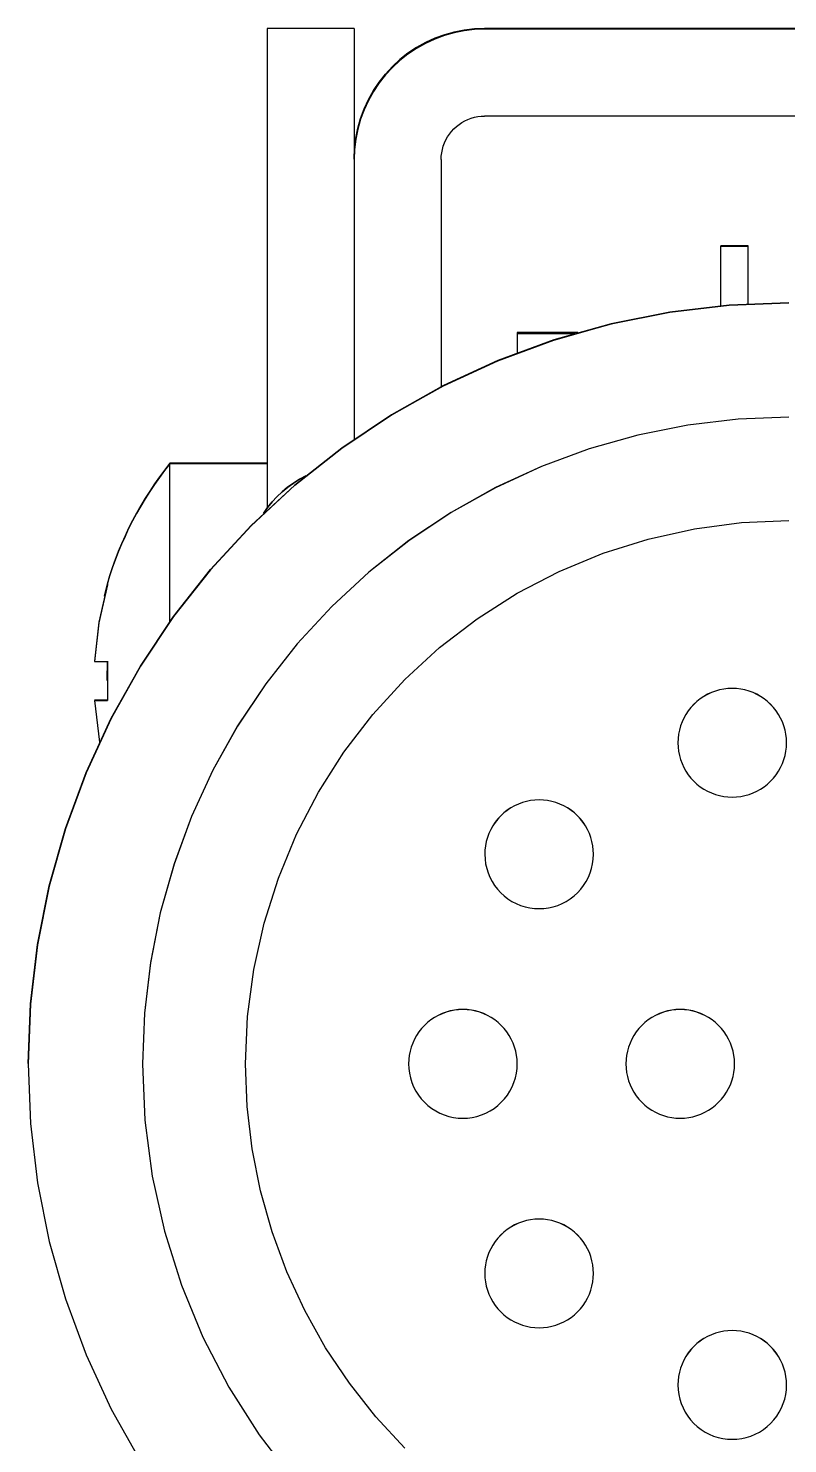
# Model space of a CAD drawing. Extents: x 0 to 701, y -8 to 617.
# Drawn here: x 274.89 to 281.88, y 292.35 to 305.37 of the extents above; entities that cross this region are included whole.
import ezdxf

# ---------------------------------------------------------------- set-up
doc = ezdxf.new("R2010")
doc.units = 0
doc.header["$LTSCALE"] = 0.5
doc.layers.add('MSM_CONTINUOUS', color=7, linetype='CONTINUOUS')

msp = doc.modelspace()

# ---------------------------------------------------------------- linework, layer by layer
at = {"layer": 'MSM_CONTINUOUS'}
for p, q in [((277.093841, 305.369075), (277.093841, 300.956356)), ((277.893841, 305.369075), (277.093841, 305.369075)), ((277.893841, 305.369075), (277.893841, 301.58895)), ((278.549053, 305.238556), (278.634621, 305.278004)), ((278.634621, 305.277183), (278.549053, 305.237736)), ((278.549053, 305.237189), (278.634621, 305.276636)), ((278.634621, 305.274037), (278.549053, 305.23459)), ((278.549053, 305.234043), (278.634621, 305.27349)), ((278.634621, 305.269934), (278.549053, 305.230486)), ((278.634621, 305.278004), (278.723021, 305.310616)), ((278.723021, 305.309796), (278.634621, 305.277183)), ((278.634621, 305.276636), (278.723021, 305.309249)), ((278.723021, 305.30665), (278.634621, 305.274037)), ((278.634621, 305.27349), (278.723021, 305.306103)), ((278.723021, 305.302546), (278.634621, 305.269934)), ((278.723021, 305.310616), (278.813707, 305.336193)), ((278.813707, 305.335372), (278.723021, 305.309796)), ((278.723021, 305.309249), (278.813707, 305.334825)), ((278.813707, 305.332226), (278.723021, 305.30665)), ((278.723021, 305.306103), (278.813707, 305.331679)), ((278.813707, 305.328123), (278.723021, 305.302546)), ((278.813707, 305.336193), (278.90612, 305.354575)), ((278.90612, 305.353754), (278.813707, 305.335372)), ((278.813707, 305.334825), (278.90612, 305.353207)), ((278.90612, 305.350608), (278.813707, 305.332226)), ((278.813707, 305.331679), (278.90612, 305.350061)), ((278.90612, 305.346505), (278.813707, 305.328123)), ((278.90612, 305.354575), (278.99969, 305.365649)), ((278.99969, 305.364829), (278.90612, 305.353754)), ((278.90612, 305.353207), (278.99969, 305.364282)), ((278.99969, 305.361683), (278.90612, 305.350608)), ((278.90612, 305.350061), (278.99969, 305.361136)), ((278.99969, 305.357579), (278.90612, 305.346505)), ((278.99969, 305.365649), (279.093841, 305.369349)), ((279.093841, 305.368528), (278.99969, 305.364829)), ((278.99969, 305.364282), (279.093841, 305.367981)), ((279.093841, 305.365382), (278.99969, 305.361683)), ((278.99969, 305.361136), (279.093841, 305.364835)), ((279.093841, 305.361279), (278.99969, 305.357579)), ((279.093841, 305.369349), (286.393897, 305.369349)), ((279.893841, 305.368528), (279.093841, 305.368528)), ((279.093841, 305.367981), (279.893841, 305.367981)), ((279.893841, 305.365382), (279.093841, 305.365382)), ((279.093841, 305.364835), (279.893841, 305.364835)), ((286.393844, 305.361279), (279.093841, 305.361279)), ((279.893841, 305.367981), (279.893841, 305.368528)), ((279.893841, 305.364835), (279.893841, 305.365382)), ((278.314504, 305.081836), (278.388499, 305.140169)), ((278.388499, 305.139348), (278.314504, 305.081015)), ((278.314504, 305.080468), (278.388499, 305.138801)), ((278.388499, 305.136202), (278.314504, 305.077869)), ((278.314504, 305.077322), (278.388499, 305.135655)), ((278.388499, 305.140169), (278.466843, 305.192517)), ((278.466843, 305.191696), (278.388499, 305.139348)), ((278.388499, 305.138801), (278.466843, 305.191149)), ((278.466843, 305.18855), (278.388499, 305.136202)), ((278.388499, 305.135655), (278.466843, 305.188003)), ((278.466843, 305.184447), (278.388499, 305.132099)), ((278.466843, 305.192517), (278.549053, 305.238556)), ((278.549053, 305.237736), (278.466843, 305.191696)), ((278.466843, 305.191149), (278.549053, 305.237189)), ((278.549053, 305.23459), (278.466843, 305.18855)), ((278.466843, 305.188003), (278.549053, 305.234043)), ((278.549053, 305.230486), (278.466843, 305.184447)), ((278.181354, 304.948686), (278.245313, 305.017877)), ((278.245313, 305.017056), (278.181354, 304.947866)), ((278.181354, 304.947318), (278.245313, 305.016509)), ((278.245313, 305.01391), (278.181354, 304.94472)), ((278.181354, 304.944173), (278.245313, 305.013363)), ((278.245313, 305.009807), (278.181354, 304.940616)), ((278.245313, 305.017877), (278.314504, 305.081836)), ((278.314504, 305.081015), (278.245313, 305.017056)), ((278.245313, 305.016509), (278.314504, 305.080468)), ((278.314504, 305.077869), (278.245313, 305.01391)), ((278.245313, 305.013363), (278.314504, 305.077322)), ((278.314504, 305.073766), (278.245313, 305.009807)), ((278.388499, 305.132099), (278.314504, 305.073766)), ((278.070673, 304.796347), (278.123021, 304.874691)), ((278.123021, 304.87387), (278.070673, 304.795526)), ((278.070673, 304.794979), (278.123021, 304.873323)), ((278.123021, 304.874691), (278.181354, 304.948686)), ((278.181354, 304.947866), (278.123021, 304.87387)), ((278.123021, 304.873323), (278.181354, 304.947318)), ((278.181354, 304.94472), (278.123021, 304.870724)), ((278.123021, 304.870177), (278.181354, 304.944173)), ((278.181354, 304.940616), (278.123021, 304.866621)), ((278.024633, 304.714137), (278.070673, 304.796347)), ((278.070673, 304.795526), (278.024633, 304.713317)), ((278.024633, 304.712769), (278.070673, 304.794979)), ((278.070673, 304.79238), (278.024633, 304.710171)), ((278.024633, 304.709624), (278.070673, 304.791833)), ((278.070673, 304.788277), (278.024633, 304.706067)), ((278.123021, 304.870724), (278.070673, 304.79238)), ((278.070673, 304.791833), (278.123021, 304.870177)), ((278.123021, 304.866621), (278.070673, 304.788277)), ((277.952573, 304.540169), (277.985186, 304.628569)), ((277.985186, 304.627748), (277.952573, 304.539348)), ((277.952573, 304.538801), (277.985186, 304.627201)), ((277.985186, 304.624602), (277.952573, 304.536202)), ((277.952573, 304.535655), (277.985186, 304.624055)), ((277.985186, 304.620499), (277.952573, 304.532099)), ((277.985186, 304.628569), (278.024633, 304.714137)), ((278.024633, 304.713317), (277.985186, 304.627748)), ((277.985186, 304.627201), (278.024633, 304.712769)), ((278.024633, 304.710171), (277.985186, 304.624602)), ((277.985186, 304.624055), (278.024633, 304.709624)), ((278.024633, 304.706067), (277.985186, 304.620499)), ((277.926997, 304.449483), (277.952573, 304.540169)), ((277.952573, 304.539348), (277.926997, 304.448662)), ((277.926997, 304.448115), (277.952573, 304.538801)), ((277.952573, 304.536202), (277.926997, 304.445516)), ((277.926997, 304.444969), (277.952573, 304.535655)), ((277.952573, 304.532099), (277.926997, 304.441413)), ((278.834062, 304.465441), (278.858727, 304.484885)), ((278.858727, 304.484885), (278.884842, 304.502335)), ((278.884842, 304.502335), (278.912245, 304.517681)), ((278.912245, 304.517681), (278.940768, 304.53083)), ((278.940768, 304.53083), (278.970234, 304.541701)), ((278.970234, 304.541701), (279.000463, 304.550227)), ((279.000463, 304.550227), (279.031267, 304.556354)), ((279.031267, 304.556354), (279.062458, 304.560046)), ((279.062458, 304.560046), (279.093841, 304.561279)), ((286.393841, 304.561279), (279.093841, 304.561279)), ((277.89754, 304.2635), (277.908615, 304.35707)), ((277.908615, 304.356249), (277.89754, 304.262679)), ((277.89754, 304.262132), (277.908615, 304.355702)), ((277.908615, 304.353103), (277.89754, 304.259533)), ((277.89754, 304.258986), (277.908615, 304.352556)), ((277.908615, 304.35707), (277.926997, 304.449483)), ((277.926997, 304.448662), (277.908615, 304.356249)), ((277.908615, 304.355702), (277.926997, 304.448115)), ((277.926997, 304.445516), (277.908615, 304.353103)), ((277.908615, 304.352556), (277.926997, 304.444969)), ((277.926997, 304.441413), (277.908615, 304.349)), ((278.737439, 304.342875), (278.752785, 304.370278)), ((278.752785, 304.370278), (278.770234, 304.396393)), ((278.770234, 304.396393), (278.789679, 304.421058)), ((278.789679, 304.421058), (278.810999, 304.444121)), ((278.810999, 304.444121), (278.834062, 304.465441)), ((277.893841, 304.169349), (277.89754, 304.2635)), ((277.89754, 304.262679), (277.893841, 304.168528)), ((277.893841, 304.167981), (277.89754, 304.262132)), ((277.89754, 304.259533), (277.893841, 304.165382)), ((277.893841, 304.164835), (277.89754, 304.258986)), ((277.89754, 304.25543), (277.893841, 304.161279)), ((277.908615, 304.349), (277.89754, 304.25543)), ((278.695074, 304.192662), (278.698766, 304.223852)), ((278.698766, 304.223852), (278.704893, 304.254657)), ((278.704893, 304.254657), (278.713419, 304.284885)), ((278.713419, 304.284885), (278.724289, 304.314352)), ((278.724289, 304.314352), (278.737439, 304.342875)), ((278.693841, 304.161279), (278.695074, 304.192662)), ((278.693841, 304.161279), (278.693841, 302.07014)), ((281.268841, 303.369212), (281.518841, 303.369212)), ((281.518841, 303.369143), (281.268841, 303.369143)), ((281.268841, 303.36887), (281.268841, 303.369143)), ((281.268841, 303.36887), (281.518841, 303.36887)), ((281.518841, 303.368802), (281.268841, 303.368802)), ((281.268841, 303.366887), (281.268841, 303.368802)), ((281.268841, 303.366887), (281.518841, 303.366887)), ((281.518841, 303.366818), (281.268841, 303.366818)), ((281.268841, 303.366545), (281.268841, 303.366818)), ((281.268841, 303.366545), (281.518841, 303.366545)), ((281.518841, 303.366476), (281.268841, 303.366476)), ((281.268841, 303.364561), (281.268841, 303.366476)), ((281.268841, 303.364561), (281.518841, 303.364561)), ((281.518841, 303.364493), (281.268841, 303.364493)), ((281.268841, 303.364219), (281.268841, 303.364493)), ((281.268841, 303.364219), (281.518841, 303.364219)), ((281.518841, 303.364151), (281.268841, 303.364151)), ((281.268841, 302.81643), (281.268841, 303.364151)), ((281.518841, 303.36887), (281.518841, 303.369143)), ((281.518841, 303.366887), (281.518841, 303.368802)), ((281.518841, 303.366545), (281.518841, 303.366818)), ((281.518841, 303.364561), (281.518841, 303.366476)), ((281.518841, 303.364219), (281.518841, 303.364493)), ((281.518841, 302.834336), (281.518841, 303.364151)), ((281.344628, 302.822809), (280.7988, 302.758206)), ((280.7988, 302.757358), (281.344628, 302.821961)), ((281.344628, 302.82114), (280.7988, 302.756537)), ((281.344628, 302.819868), (280.7988, 302.755265)), ((281.893841, 302.844387), (281.344628, 302.822809)), ((281.344628, 302.821961), (281.893841, 302.843539)), ((281.893841, 302.842719), (281.344628, 302.82114)), ((281.893841, 302.841447), (281.344628, 302.819868)), ((280.7988, 302.758206), (280.259724, 302.650977)), ((280.259724, 302.650129), (280.7988, 302.757358)), ((280.7988, 302.756537), (280.259724, 302.649308)), ((280.7988, 302.755265), (280.259724, 302.648036)), ((279.393841, 302.56939), (279.393841, 302.382736)), ((279.951074, 302.56939), (279.393841, 302.56939)), ((279.393841, 302.561279), (279.923214, 302.561279)), ((280.259724, 302.650977), (279.730722, 302.501783)), ((279.730722, 302.500935), (280.259724, 302.650129)), ((280.259724, 302.649308), (279.730722, 302.500114)), ((280.259724, 302.648036), (279.730722, 302.498842)), ((279.730722, 302.501783), (279.215057, 302.311544)), ((279.215057, 302.310696), (279.730722, 302.500935)), ((279.730722, 302.500114), (279.215057, 302.309875)), ((279.730722, 302.498842), (279.215057, 302.308603)), ((279.215057, 302.311544), (278.715908, 302.081433)), ((278.715908, 302.080585), (279.215057, 302.310696)), ((279.215057, 302.309875), (278.715908, 302.079764)), ((279.215057, 302.308603), (278.715908, 302.078492)), ((278.715908, 302.081433), (278.236351, 301.812869)), ((278.236351, 301.812021), (278.715908, 302.080585)), ((278.715908, 302.079764), (278.236351, 301.8112)), ((278.715908, 302.078492), (278.236351, 301.809928)), ((278.236351, 301.812869), (277.779344, 301.507506)), ((277.779344, 301.506658), (278.236351, 301.812021)), ((278.236351, 301.8112), (277.779344, 301.505838)), ((278.236351, 301.809928), (277.779344, 301.504566)), ((281.42701, 301.773105), (280.963056, 301.718192)), ((281.42701, 301.772353), (280.963056, 301.71744)), ((281.893841, 301.791447), (281.42701, 301.773105)), ((281.893841, 301.790694), (281.42701, 301.772353)), ((280.504841, 301.627048), (280.05519, 301.500233)), ((280.504841, 301.626295), (280.05519, 301.499481)), ((280.963056, 301.718192), (280.504841, 301.627048)), ((280.963056, 301.71744), (280.504841, 301.626295)), ((277.779344, 301.507506), (277.347705, 301.167229)), ((277.347705, 301.166381), (277.779344, 301.506658)), ((277.779344, 301.505838), (277.347705, 301.165561)), ((277.779344, 301.504566), (277.347705, 301.164288)), ((280.05519, 301.500233), (279.616875, 301.33853)), ((280.05519, 301.499481), (279.616875, 301.337778)), ((276.195842, 299.910443), (276.195842, 301.367297)), ((277.093841, 301.367297), (276.195842, 301.367297)), ((277.093841, 301.36333), (276.195842, 301.36333)), ((277.447732, 301.251061), (277.389907, 301.219824)), ((277.390524, 301.220457), (277.448576, 301.251754)), ((279.616875, 301.33853), (279.192598, 301.142936)), ((279.616875, 301.337778), (279.192598, 301.142183)), ((277.347705, 301.167229), (276.944094, 300.794135)), ((276.944094, 300.793287), (277.347705, 301.166381)), ((277.347705, 301.165561), (276.944094, 300.792466)), ((277.347705, 301.164288), (276.944094, 300.791194)), ((277.182583, 301.059286), (277.230464, 301.10464)), ((277.230441, 301.104347), (277.182722, 301.059153)), ((277.281026, 301.146308), (277.230441, 301.104347)), ((277.230464, 301.10464), (277.28123, 301.14674)), ((277.334258, 301.184856), (277.281026, 301.146308)), ((277.28123, 301.14674), (277.334661, 301.185402)), ((277.389907, 301.219824), (277.334258, 301.184856)), ((277.334661, 301.185402), (277.390524, 301.220457)), ((279.192598, 301.142936), (278.784975, 300.914656)), ((279.192598, 301.142183), (278.784975, 300.913903)), ((277.096297, 300.959616), (277.137796, 301.010875)), ((277.138074, 301.010923), (277.096692, 300.959864)), ((277.137796, 301.010875), (277.182583, 301.059286)), ((277.182722, 301.059153), (277.138074, 301.010923)), ((277.058267, 300.905734), (277.096297, 300.959616)), ((277.096692, 300.959864), (277.058752, 300.906197)), ((278.784975, 300.914656), (278.396519, 300.655098)), ((278.784975, 300.913903), (278.396519, 300.654346)), ((281.458062, 300.821668), (281.893841, 300.840694)), ((276.944094, 300.794135), (276.570999, 300.390524)), ((276.570999, 300.389676), (276.944094, 300.793287)), ((276.944094, 300.792466), (276.570999, 300.388855)), ((276.944094, 300.791194), (276.570999, 300.387583)), ((280.599746, 300.670324), (281.0256, 300.764733)), ((281.0256, 300.764733), (281.458062, 300.821668)), ((278.396519, 300.655098), (278.029625, 300.365862)), ((278.396519, 300.654346), (278.029625, 300.36511)), ((280.18374, 300.539158), (280.599746, 300.670324)), ((279.78075, 300.372233), (280.18374, 300.539158)), ((276.570999, 300.390524), (276.230722, 299.958884)), ((276.230722, 299.958036), (276.570999, 300.389676)), ((276.570999, 300.388855), (276.230722, 299.957216)), ((276.570999, 300.387583), (276.230722, 299.955944)), ((278.029625, 300.365862), (277.686556, 300.048732)), ((278.029625, 300.36511), (277.686556, 300.04798)), ((279.393841, 300.170821), (279.78075, 300.372233)), ((275.62432, 300.253634), (275.544286, 299.903837)), ((275.62432, 300.249667), (275.544286, 299.899871)), ((275.595894, 300.148552), (275.62432, 300.253683)), ((275.595894, 300.144586), (275.62432, 300.249717)), ((275.619697, 300.255913), (275.620701, 300.255412)), ((275.619697, 300.251946), (275.62432, 300.249667)), ((279.025959, 299.936455), (279.393841, 300.170821)), ((276.230722, 299.958884), (275.92536, 299.501877)), ((275.92536, 299.501029), (276.230722, 299.958036)), ((276.230722, 299.957216), (275.92536, 299.500209)), ((276.230722, 299.955944), (275.92536, 299.498937)), ((277.686556, 300.048732), (277.369426, 299.705663)), ((277.686556, 300.04798), (277.369426, 299.70491)), ((278.679903, 299.670917), (279.025959, 299.936455)), ((275.544286, 299.903837), (275.503982, 299.547272)), ((275.544286, 299.899871), (275.503982, 299.543306)), ((277.369426, 299.705663), (277.08019, 299.338769)), ((277.369426, 299.70491), (277.08019, 299.338017)), ((278.358307, 299.376228), (278.679903, 299.670917)), ((275.503982, 299.543306), (275.62432, 299.543209)), ((275.619698, 299.370268), (275.62432, 299.547418)), ((275.62432, 299.547176), (275.619698, 299.365163)), ((275.62432, 299.543209), (275.62432, 299.183209)), ((275.92536, 299.501877), (275.656796, 299.022321)), ((275.656796, 299.021473), (275.92536, 299.501029)), ((275.92536, 299.500209), (275.656796, 299.020652)), ((275.92536, 299.498937), (275.656796, 299.01938)), ((277.08019, 299.338769), (276.820632, 298.950313)), ((277.08019, 299.338017), (276.820632, 298.949561)), ((278.063619, 299.054633), (278.358307, 299.376228)), ((281.256174, 299.282055), (281.218388, 299.271398)), ((281.256174, 299.281508), (281.218388, 299.270851)), ((281.294679, 299.289714), (281.256174, 299.282055)), ((281.294679, 299.289167), (281.256174, 299.281508)), ((281.333667, 299.294329), (281.294679, 299.289714)), ((281.333667, 299.293782), (281.294679, 299.289167)), ((281.372897, 299.29587), (281.333667, 299.294329)), ((281.372897, 299.295323), (281.333667, 299.293782)), ((281.412126, 299.294329), (281.372897, 299.29587)), ((281.412126, 299.293782), (281.372897, 299.295323)), ((281.451114, 299.289714), (281.412126, 299.294329)), ((281.451114, 299.289167), (281.412126, 299.293782)), ((281.489619, 299.282055), (281.451114, 299.289714)), ((281.489619, 299.281508), (281.451114, 299.289167)), ((281.527405, 299.271398), (281.489619, 299.282055)), ((281.527405, 299.270851), (281.489619, 299.281508)), ((275.503982, 299.187322), (275.62432, 299.187418)), ((275.503982, 299.187322), (275.624111, 299.187322)), ((275.62432, 299.187176), (275.503982, 299.187272)), ((275.503982, 299.187272), (275.624113, 299.187272)), ((275.503982, 299.183355), (275.62432, 299.183452)), ((275.503982, 299.183355), (275.624312, 299.183355)), ((275.503982, 299.183306), (275.548809, 298.800833)), ((275.62432, 299.183209), (275.503982, 299.183306)), ((275.503982, 299.183306), (275.624315, 299.183306)), ((281.019343, 299.149423), (280.992694, 299.120594)), ((281.019343, 299.148876), (280.992694, 299.120047)), ((281.048173, 299.176073), (281.019343, 299.149423)), ((281.048173, 299.175526), (281.019343, 299.148876)), ((281.079004, 299.200378), (281.048173, 299.176073)), ((281.079004, 299.199831), (281.048173, 299.175526)), ((281.111647, 299.22219), (281.079004, 299.200378)), ((281.111647, 299.221643), (281.079004, 299.199831)), ((281.145901, 299.241373), (281.111647, 299.22219)), ((281.145901, 299.240826), (281.111647, 299.221643)), ((281.181555, 299.25781), (281.145901, 299.241373)), ((281.181555, 299.257263), (281.145901, 299.240826)), ((281.218388, 299.271398), (281.181555, 299.25781)), ((281.218388, 299.270851), (281.181555, 299.257263)), ((281.564238, 299.25781), (281.527405, 299.271398)), ((281.564238, 299.257263), (281.527405, 299.270851)), ((281.599892, 299.241373), (281.564238, 299.25781)), ((281.599892, 299.240826), (281.564238, 299.257263)), ((281.634146, 299.22219), (281.599892, 299.241373)), ((281.634146, 299.221643), (281.599892, 299.240826)), ((281.666789, 299.200378), (281.634146, 299.22219)), ((281.666789, 299.199831), (281.634146, 299.221643)), ((281.697621, 299.176073), (281.666789, 299.200378)), ((281.697621, 299.175526), (281.666789, 299.199831)), ((281.72645, 299.149423), (281.697621, 299.176073)), ((281.72645, 299.148876), (281.697621, 299.175526)), ((281.7531, 299.120594), (281.72645, 299.149423)), ((281.7531, 299.120047), (281.72645, 299.148876)), ((275.656796, 299.022321), (275.426684, 298.523172)), ((275.426684, 298.522323), (275.656796, 299.021473)), ((275.656796, 299.020652), (275.426684, 298.521503)), ((275.656796, 299.01938), (275.426684, 298.520231)), ((277.798081, 298.708577), (278.063619, 299.054633)), ((280.927393, 299.022865), (280.910957, 298.987212)), ((280.927393, 299.022318), (280.910957, 298.986665)), ((280.946577, 299.057119), (280.927393, 299.022865)), ((280.946577, 299.056572), (280.927393, 299.022318)), ((280.968388, 299.089763), (280.946577, 299.057119)), ((280.968388, 299.089215), (280.946577, 299.056572)), ((280.992694, 299.120594), (280.968388, 299.089763)), ((280.992694, 299.120047), (280.968388, 299.089215)), ((281.777405, 299.089763), (281.7531, 299.120594)), ((281.777405, 299.089215), (281.7531, 299.120047)), ((281.799217, 299.057119), (281.777405, 299.089763)), ((281.799217, 299.056572), (281.777405, 299.089215)), ((281.8184, 299.022865), (281.799217, 299.057119)), ((281.8184, 299.022318), (281.799217, 299.056572)), ((281.834836, 298.987212), (281.8184, 299.022865)), ((281.834836, 298.986665), (281.8184, 299.022318)), ((276.820632, 298.950313), (276.592352, 298.54269)), ((276.820632, 298.949561), (276.592352, 298.541938)), ((280.886712, 298.912593), (280.879052, 298.874087)), ((280.886712, 298.912046), (280.879052, 298.87354)), ((280.897368, 298.950378), (280.886712, 298.912593)), ((280.897368, 298.949831), (280.886712, 298.912046)), ((280.910957, 298.987212), (280.897368, 298.950378)), ((280.910957, 298.986665), (280.897368, 298.949831)), ((281.848425, 298.950378), (281.834836, 298.987212)), ((281.848425, 298.949831), (281.834836, 298.986665)), ((281.859082, 298.912593), (281.848425, 298.950378)), ((281.859082, 298.912046), (281.848425, 298.949831)), ((281.866741, 298.874087), (281.859082, 298.912593)), ((281.866741, 298.87354), (281.859082, 298.912046)), ((280.874438, 298.8351), (280.872897, 298.79587)), ((280.874438, 298.834552), (280.872897, 298.795323)), ((280.872897, 298.79587), (280.872897, 298.795323)), ((280.872897, 298.795323), (280.874438, 298.756093)), ((280.879052, 298.874087), (280.874438, 298.8351)), ((280.879052, 298.87354), (280.874438, 298.834552)), ((280.874438, 298.756093), (280.879052, 298.717106)), ((281.871355, 298.8351), (281.866741, 298.874087)), ((281.871355, 298.834552), (281.866741, 298.87354)), ((281.866741, 298.717106), (281.871355, 298.756093)), ((281.872897, 298.79587), (281.871355, 298.8351)), ((281.872897, 298.795323), (281.871355, 298.834552)), ((281.871355, 298.756093), (281.872897, 298.795323)), ((281.872897, 298.795323), (281.872897, 298.79587)), ((277.563714, 298.340694), (277.798081, 298.708577)), ((280.879052, 298.717106), (280.886712, 298.6786)), ((280.886712, 298.6786), (280.897368, 298.640814)), ((280.897368, 298.640814), (280.910957, 298.603981)), ((281.834836, 298.603981), (281.848425, 298.640814)), ((281.848425, 298.640814), (281.859082, 298.6786)), ((281.859082, 298.6786), (281.866741, 298.717106)), ((275.426684, 298.523172), (275.236446, 298.007506)), ((275.236446, 298.006658), (275.426684, 298.522323)), ((275.426684, 298.521503), (275.236446, 298.005838)), ((275.426684, 298.520231), (275.236446, 298.004566)), ((276.592352, 298.54269), (276.396758, 298.118413)), ((276.592352, 298.541938), (276.396758, 298.117661)), ((280.910957, 298.603981), (280.927393, 298.568328)), ((280.927393, 298.568328), (280.946577, 298.534074)), ((280.946577, 298.534074), (280.968388, 298.50143)), ((280.968388, 298.50143), (280.992694, 298.470599)), ((281.7531, 298.470599), (281.777405, 298.50143)), ((281.777405, 298.50143), (281.799217, 298.534074)), ((281.799217, 298.534074), (281.8184, 298.568328)), ((281.8184, 298.568328), (281.834836, 298.603981)), ((280.992694, 298.470599), (281.019343, 298.441769)), ((281.019343, 298.441769), (281.048173, 298.41512)), ((281.048173, 298.41512), (281.079004, 298.390814)), ((281.079004, 298.390814), (281.111647, 298.369003)), ((281.111647, 298.369003), (281.145901, 298.34982)), ((281.599892, 298.34982), (281.634146, 298.369003)), ((281.634146, 298.369003), (281.666789, 298.390814)), ((281.666789, 298.390814), (281.697621, 298.41512)), ((281.697621, 298.41512), (281.72645, 298.441769)), ((281.72645, 298.441769), (281.7531, 298.470599)), ((277.362302, 297.953786), (277.563714, 298.340694)), ((279.404366, 298.231749), (279.368713, 298.215313)), ((279.404366, 298.231202), (279.368713, 298.214766)), ((279.441199, 298.245338), (279.404366, 298.231749)), ((279.441199, 298.244791), (279.404366, 298.231202)), ((279.478985, 298.255995), (279.441199, 298.245338)), ((279.478985, 298.255447), (279.441199, 298.244791)), ((279.517491, 298.263654), (279.478985, 298.255995)), ((279.517491, 298.263107), (279.478985, 298.255447)), ((279.556478, 298.268268), (279.517491, 298.263654)), ((279.556478, 298.267721), (279.517491, 298.263107)), ((279.595708, 298.26981), (279.556478, 298.268268)), ((279.595708, 298.269262), (279.556478, 298.267721)), ((279.634937, 298.268268), (279.595708, 298.26981)), ((279.634937, 298.267721), (279.595708, 298.269262)), ((279.673925, 298.263654), (279.634937, 298.268268)), ((279.673925, 298.263107), (279.634937, 298.267721)), ((279.712431, 298.255995), (279.673925, 298.263654)), ((279.712431, 298.255447), (279.673925, 298.263107)), ((279.750216, 298.245338), (279.712431, 298.255995)), ((279.750216, 298.244791), (279.712431, 298.255447)), ((279.78705, 298.231749), (279.750216, 298.245338)), ((279.78705, 298.231202), (279.750216, 298.244791)), ((279.822703, 298.215313), (279.78705, 298.231749)), ((279.822703, 298.214766), (279.78705, 298.231202)), ((281.145901, 298.34982), (281.181555, 298.333383)), ((281.181555, 298.333383), (281.218388, 298.319795)), ((281.218388, 298.319795), (281.256174, 298.309138)), ((281.256174, 298.309138), (281.294679, 298.301479)), ((281.294679, 298.301479), (281.333667, 298.296864)), ((281.333667, 298.296864), (281.372897, 298.295323)), ((281.372897, 298.295323), (281.412126, 298.296864)), ((281.412126, 298.296864), (281.451114, 298.301479)), ((281.451114, 298.301479), (281.489619, 298.309138)), ((281.489619, 298.309138), (281.527405, 298.319795)), ((281.527405, 298.319795), (281.564238, 298.333383)), ((281.564238, 298.333383), (281.599892, 298.34982)), ((276.396758, 298.118413), (276.235055, 297.680098)), ((276.396758, 298.117661), (276.235055, 297.679346)), ((279.242154, 298.123363), (279.215505, 298.094534)), ((279.242154, 298.122816), (279.215505, 298.093986)), ((279.270984, 298.150013), (279.242154, 298.123363)), ((279.270984, 298.149465), (279.242154, 298.122816)), ((279.301815, 298.174318), (279.270984, 298.150013)), ((279.301815, 298.173771), (279.270984, 298.149465)), ((279.334459, 298.19613), (279.301815, 298.174318)), ((279.334459, 298.195583), (279.301815, 298.173771)), ((279.368713, 298.215313), (279.334459, 298.19613)), ((279.368713, 298.214766), (279.334459, 298.195583)), ((279.856957, 298.19613), (279.822703, 298.215313)), ((279.856957, 298.195583), (279.822703, 298.214766)), ((279.8896, 298.174318), (279.856957, 298.19613)), ((279.8896, 298.173771), (279.856957, 298.195583)), ((279.920432, 298.150013), (279.8896, 298.174318)), ((279.920432, 298.149465), (279.8896, 298.173771)), ((279.949261, 298.123363), (279.920432, 298.150013)), ((279.949261, 298.122816), (279.920432, 298.149465)), ((279.975911, 298.094534), (279.949261, 298.123363)), ((279.975911, 298.093986), (279.949261, 298.122816)), ((275.236446, 298.007506), (275.087252, 297.478505)), ((275.087252, 297.477657), (275.236446, 298.006658)), ((275.236446, 298.005838), (275.087252, 297.476836)), ((275.236446, 298.004566), (275.087252, 297.475564)), ((279.150205, 297.996805), (279.133768, 297.961151)), ((279.150205, 297.996258), (279.133768, 297.960604)), ((279.169388, 298.031059), (279.150205, 297.996805)), ((279.169388, 298.030512), (279.150205, 297.996258)), ((279.191199, 298.063702), (279.169388, 298.031059)), ((279.191199, 298.063155), (279.169388, 298.030512)), ((279.215505, 298.094534), (279.191199, 298.063702)), ((279.215505, 298.093986), (279.191199, 298.063155)), ((280.000216, 298.063702), (279.975911, 298.094534)), ((280.000216, 298.063155), (279.975911, 298.093986)), ((280.022028, 298.031059), (280.000216, 298.063702)), ((280.022028, 298.030512), (280.000216, 298.063155)), ((280.041211, 297.996805), (280.022028, 298.031059)), ((280.041211, 297.996258), (280.022028, 298.030512)), ((280.057648, 297.961151), (280.041211, 297.996805)), ((280.057648, 297.960604), (280.041211, 297.996258)), ((277.195378, 297.550795), (277.362302, 297.953786)), ((279.101864, 297.848027), (279.097249, 297.809039)), ((279.101864, 297.84748), (279.097249, 297.808492)), ((279.109523, 297.886532), (279.101864, 297.848027)), ((279.109523, 297.885985), (279.101864, 297.84748)), ((279.12018, 297.924318), (279.109523, 297.886532)), ((279.12018, 297.923771), (279.109523, 297.885985)), ((279.133768, 297.961151), (279.12018, 297.924318)), ((279.133768, 297.960604), (279.12018, 297.923771)), ((280.071236, 297.924318), (280.057648, 297.961151)), ((280.071236, 297.923771), (280.057648, 297.960604)), ((280.081893, 297.886532), (280.071236, 297.924318)), ((280.081893, 297.885985), (280.071236, 297.923771)), ((280.089552, 297.848027), (280.081893, 297.886532)), ((280.089552, 297.84748), (280.081893, 297.885985)), ((280.094167, 297.809039), (280.089552, 297.848027)), ((280.094167, 297.808492), (280.089552, 297.84748)), ((279.097249, 297.809039), (279.095708, 297.76981)), ((279.097249, 297.808492), (279.095708, 297.769262)), ((279.095708, 297.76981), (279.095708, 297.769262)), ((279.095708, 297.769262), (279.097611, 297.725685)), ((279.097611, 297.725685), (279.103304, 297.682438)), ((280.088112, 297.682438), (280.093805, 297.725685)), ((280.093805, 297.725685), (280.095708, 297.769262)), ((280.095708, 297.76981), (280.094167, 297.809039)), ((280.095708, 297.769262), (280.094167, 297.808492)), ((280.095708, 297.769262), (280.095708, 297.76981)), ((276.235055, 297.680098), (276.10824, 297.230447)), ((276.235055, 297.679346), (276.10824, 297.229694)), ((279.103304, 297.682438), (279.112745, 297.639853)), ((279.112745, 297.639853), (279.125862, 297.598252)), ((279.125862, 297.598252), (279.142554, 297.557953)), ((280.048862, 297.557953), (280.065554, 297.598252)), ((280.065554, 297.598252), (280.078671, 297.639853)), ((280.078671, 297.639853), (280.088112, 297.682438)), ((275.087252, 297.478505), (274.980023, 296.939429)), ((274.980023, 296.938581), (275.087252, 297.477657)), ((275.087252, 297.476836), (274.980023, 296.93776)), ((275.087252, 297.475564), (274.980023, 296.936488)), ((277.064212, 297.13479), (277.195378, 297.550795)), ((279.142554, 297.557953), (279.162695, 297.519262)), ((279.162695, 297.519262), (279.186132, 297.482474)), ((279.186132, 297.482474), (279.212686, 297.447869)), ((279.97873, 297.447869), (280.005284, 297.482474)), ((280.005284, 297.482474), (280.028721, 297.519262)), ((280.028721, 297.519262), (280.048862, 297.557953)), ((279.212686, 297.447869), (279.242154, 297.415709)), ((279.242154, 297.415709), (279.274314, 297.38624)), ((279.274314, 297.38624), (279.30892, 297.359686)), ((279.30892, 297.359686), (279.345708, 297.33625)), ((279.345708, 297.33625), (279.384399, 297.316109)), ((279.807017, 297.316109), (279.845708, 297.33625)), ((279.845708, 297.33625), (279.882496, 297.359686)), ((279.882496, 297.359686), (279.917102, 297.38624)), ((279.917102, 297.38624), (279.949261, 297.415709)), ((279.949261, 297.415709), (279.97873, 297.447869)), ((276.10824, 297.230447), (276.017096, 296.772232)), ((276.10824, 297.229694), (276.017096, 296.77148)), ((279.384399, 297.316109), (279.424698, 297.299416)), ((279.424698, 297.299416), (279.466298, 297.2863)), ((279.466298, 297.2863), (279.508884, 297.276859)), ((279.508884, 297.276859), (279.55213, 297.271165)), ((279.55213, 297.271165), (279.595708, 297.269262)), ((279.595708, 297.269262), (279.639286, 297.271165)), ((279.639286, 297.271165), (279.682532, 297.276859)), ((279.682532, 297.276859), (279.725117, 297.2863)), ((279.725117, 297.2863), (279.766718, 297.299416)), ((279.766718, 297.299416), (279.807017, 297.316109)), ((276.969802, 296.708935), (277.064212, 297.13479)), ((274.980023, 296.939429), (274.91542, 296.393601)), ((274.91542, 296.392753), (274.980023, 296.938581)), ((274.980023, 296.93776), (274.91542, 296.391932)), ((274.980023, 296.936488), (274.91542, 296.39066)), ((276.017096, 296.772232), (275.962183, 296.308278)), ((276.017096, 296.77148), (275.962183, 296.307526)), ((276.912868, 296.276473), (276.969802, 296.708935)), ((274.91542, 296.393601), (274.893841, 295.844388)), ((274.893841, 295.843539), (274.91542, 296.392753)), ((274.91542, 296.391932), (274.893841, 295.842719)), ((274.91542, 296.39066), (274.893841, 295.841447)), ((275.962183, 296.308278), (275.943841, 295.841447)), ((275.962183, 296.307526), (275.943841, 295.840694)), ((278.666846, 296.28695), (278.632592, 296.267767)), ((278.666846, 296.286403), (278.632592, 296.26722)), ((278.702499, 296.303387), (278.666846, 296.28695)), ((278.702499, 296.302839), (278.666846, 296.286403)), ((278.739333, 296.316975), (278.702499, 296.303387)), ((278.739333, 296.316428), (278.702499, 296.302839)), ((278.777118, 296.327632), (278.739333, 296.316975)), ((278.777118, 296.327085), (278.739333, 296.316428)), ((278.815624, 296.335291), (278.777118, 296.327632)), ((278.815624, 296.334744), (278.777118, 296.327085)), ((278.854612, 296.339905), (278.815624, 296.335291)), ((278.854612, 296.339358), (278.815624, 296.334744)), ((278.893841, 296.341447), (278.854612, 296.339905)), ((278.893841, 296.3409), (278.854612, 296.339358)), ((278.933071, 296.339905), (278.893841, 296.341447)), ((278.933071, 296.339358), (278.893841, 296.3409)), ((278.972058, 296.335291), (278.933071, 296.339905)), ((278.972058, 296.334744), (278.933071, 296.339358)), ((279.010564, 296.327632), (278.972058, 296.335291)), ((279.010564, 296.327085), (278.972058, 296.334744)), ((279.04835, 296.316975), (279.010564, 296.327632)), ((279.04835, 296.316428), (279.010564, 296.327085)), ((279.085183, 296.303387), (279.04835, 296.316975)), ((279.085183, 296.302839), (279.04835, 296.316428)), ((279.120836, 296.28695), (279.085183, 296.303387)), ((279.120836, 296.286403), (279.085183, 296.302839)), ((279.15509, 296.267767), (279.120836, 296.28695)), ((279.15509, 296.26722), (279.120836, 296.286403)), ((280.666846, 296.28695), (280.632592, 296.267767)), ((280.666846, 296.286403), (280.632592, 296.26722)), ((280.702499, 296.303387), (280.666846, 296.28695)), ((280.702499, 296.302839), (280.666846, 296.286403)), ((280.739333, 296.316975), (280.702499, 296.303387)), ((280.739333, 296.316428), (280.702499, 296.302839)), ((280.777118, 296.327632), (280.739333, 296.316975)), ((280.777118, 296.327085), (280.739333, 296.316428)), ((280.815624, 296.335291), (280.777118, 296.327632)), ((280.815624, 296.334744), (280.777118, 296.327085)), ((280.854612, 296.339905), (280.815624, 296.335291)), ((280.854612, 296.339358), (280.815624, 296.334744)), ((280.893841, 296.341447), (280.854612, 296.339905)), ((280.893841, 296.3409), (280.854612, 296.339358)), ((280.933071, 296.339905), (280.893841, 296.341447)), ((280.933071, 296.339358), (280.893841, 296.3409)), ((280.972058, 296.335291), (280.933071, 296.339905)), ((280.972058, 296.334744), (280.933071, 296.339358)), ((281.010564, 296.327632), (280.972058, 296.335291)), ((281.010564, 296.327085), (280.972058, 296.334744)), ((281.04835, 296.316975), (281.010564, 296.327632)), ((281.04835, 296.316428), (281.010564, 296.327085)), ((281.085183, 296.303387), (281.04835, 296.316975)), ((281.085183, 296.302839), (281.04835, 296.316428)), ((281.120836, 296.28695), (281.085183, 296.303387)), ((281.120836, 296.286403), (281.085183, 296.302839)), ((281.15509, 296.267767), (281.120836, 296.28695)), ((281.15509, 296.26722), (281.120836, 296.286403)), ((276.893841, 295.840694), (276.912868, 296.276473)), ((278.513638, 296.166171), (278.489333, 296.135339)), ((278.513638, 296.165624), (278.489333, 296.134792)), ((278.540288, 296.195), (278.513638, 296.166171)), ((278.540288, 296.194453), (278.513638, 296.165624)), ((278.569117, 296.22165), (278.540288, 296.195)), ((278.569117, 296.221103), (278.540288, 296.194453)), ((278.599949, 296.245955), (278.569117, 296.22165)), ((278.599949, 296.245408), (278.569117, 296.221103)), ((278.632592, 296.267767), (278.599949, 296.245955)), ((278.632592, 296.26722), (278.599949, 296.245408)), ((279.187734, 296.245955), (279.15509, 296.267767)), ((279.187734, 296.245408), (279.15509, 296.26722)), ((279.218565, 296.22165), (279.187734, 296.245955)), ((279.218565, 296.221103), (279.187734, 296.245408)), ((279.247395, 296.195), (279.218565, 296.22165)), ((279.247395, 296.194453), (279.218565, 296.221103)), ((279.274044, 296.166171), (279.247395, 296.195)), ((279.274044, 296.165624), (279.247395, 296.194453)), ((279.29835, 296.135339), (279.274044, 296.166171)), ((279.29835, 296.134792), (279.274044, 296.165624)), ((280.513638, 296.166171), (280.489333, 296.135339)), ((280.513638, 296.165624), (280.489333, 296.134792)), ((280.540288, 296.195), (280.513638, 296.166171)), ((280.540288, 296.194453), (280.513638, 296.165624)), ((280.569117, 296.22165), (280.540288, 296.195)), ((280.569117, 296.221103), (280.540288, 296.194453)), ((280.599949, 296.245955), (280.569117, 296.22165)), ((280.599949, 296.245408), (280.569117, 296.221103)), ((280.632592, 296.267767), (280.599949, 296.245955)), ((280.632592, 296.26722), (280.599949, 296.245408)), ((281.187734, 296.245955), (281.15509, 296.267767)), ((281.187734, 296.245408), (281.15509, 296.26722)), ((281.218565, 296.22165), (281.187734, 296.245955)), ((281.218565, 296.221103), (281.187734, 296.245408)), ((281.247395, 296.195), (281.218565, 296.22165)), ((281.247395, 296.194453), (281.218565, 296.221103)), ((281.274044, 296.166171), (281.247395, 296.195)), ((281.274044, 296.165624), (281.247395, 296.194453)), ((281.29835, 296.135339), (281.274044, 296.166171)), ((281.29835, 296.134792), (281.274044, 296.165624)), ((278.431901, 296.032788), (278.418313, 295.995955)), ((278.431901, 296.032241), (278.418313, 295.995408)), ((278.448338, 296.068442), (278.431901, 296.032788)), ((278.448338, 296.067895), (278.431901, 296.032241)), ((278.467521, 296.102696), (278.448338, 296.068442)), ((278.467521, 296.102149), (278.448338, 296.067895)), ((278.489333, 296.135339), (278.467521, 296.102696)), ((278.489333, 296.134792), (278.467521, 296.102149)), ((279.320161, 296.102696), (279.29835, 296.135339)), ((279.320161, 296.102149), (279.29835, 296.134792)), ((279.339344, 296.068442), (279.320161, 296.102696)), ((279.339344, 296.067895), (279.320161, 296.102149)), ((279.355781, 296.032788), (279.339344, 296.068442)), ((279.355781, 296.032241), (279.339344, 296.067895)), ((279.369369, 295.995955), (279.355781, 296.032788)), ((279.369369, 295.995408), (279.355781, 296.032241)), ((280.431901, 296.032788), (280.418313, 295.995955)), ((280.431901, 296.032241), (280.418313, 295.995408)), ((280.448338, 296.068442), (280.431901, 296.032788)), ((280.448338, 296.067895), (280.431901, 296.032241)), ((280.467521, 296.102696), (280.448338, 296.068442)), ((280.467521, 296.102149), (280.448338, 296.067895)), ((280.489333, 296.135339), (280.467521, 296.102696)), ((280.489333, 296.134792), (280.467521, 296.102149)), ((281.320161, 296.102696), (281.29835, 296.135339)), ((281.320161, 296.102149), (281.29835, 296.134792)), ((281.339344, 296.068442), (281.320161, 296.102696)), ((281.339344, 296.067895), (281.320161, 296.102149)), ((281.355781, 296.032788), (281.339344, 296.068442)), ((281.355781, 296.032241), (281.339344, 296.067895)), ((281.369369, 295.995955), (281.355781, 296.032788)), ((281.369369, 295.995408), (281.355781, 296.032241)), ((278.399997, 295.919664), (278.395383, 295.880676)), ((278.399997, 295.919117), (278.395383, 295.880129)), ((278.407656, 295.958169), (278.399997, 295.919664)), ((278.407656, 295.957622), (278.399997, 295.919117)), ((278.418313, 295.995955), (278.407656, 295.958169)), ((278.418313, 295.995408), (278.407656, 295.957622)), ((279.380026, 295.958169), (279.369369, 295.995955)), ((279.380026, 295.957622), (279.369369, 295.995408)), ((279.387685, 295.919664), (279.380026, 295.958169)), ((279.387685, 295.919117), (279.380026, 295.957622)), ((279.3923, 295.880676), (279.387685, 295.919664)), ((279.3923, 295.880129), (279.387685, 295.919117)), ((280.399997, 295.919664), (280.395383, 295.880676)), ((280.399997, 295.919117), (280.395383, 295.880129)), ((280.407656, 295.958169), (280.399997, 295.919664)), ((280.407656, 295.957622), (280.399997, 295.919117)), ((280.418313, 295.995955), (280.407656, 295.958169)), ((280.418313, 295.995408), (280.407656, 295.957622)), ((281.380026, 295.958169), (281.369369, 295.995955)), ((281.380026, 295.957622), (281.369369, 295.995408)), ((281.387685, 295.919664), (281.380026, 295.958169)), ((281.387685, 295.919117), (281.380026, 295.957622)), ((281.3923, 295.880676), (281.387685, 295.919664)), ((281.3923, 295.880129), (281.387685, 295.919117)), ((274.893841, 295.842719), (274.893841, 295.841447)), ((274.893841, 295.841447), (274.91542, 295.292233)), ((275.943841, 295.841447), (275.943841, 295.840694)), ((275.943841, 295.840694), (275.966483, 295.322118)), ((276.909255, 295.449151), (276.893841, 295.841447)), ((276.909255, 295.448399), (276.893841, 295.840694)), ((278.395383, 295.880676), (278.393841, 295.841447)), ((278.395383, 295.880129), (278.393841, 295.8409)), ((278.393841, 295.841447), (278.393841, 295.8409)), ((278.393841, 295.8409), (278.395744, 295.797322)), ((278.395744, 295.797322), (278.401437, 295.754076)), ((279.386245, 295.754076), (279.391939, 295.797322)), ((279.391939, 295.797322), (279.393841, 295.8409)), ((279.393841, 295.841447), (279.3923, 295.880676)), ((279.393841, 295.8409), (279.3923, 295.880129)), ((279.393841, 295.8409), (279.393841, 295.841447)), ((280.395383, 295.880676), (280.393841, 295.841447)), ((280.395383, 295.880129), (280.393841, 295.8409)), ((280.393841, 295.841447), (280.393841, 295.8409)), ((280.393841, 295.8409), (280.395383, 295.80167)), ((280.395383, 295.80167), (280.399997, 295.762682)), ((280.399997, 295.762682), (280.407656, 295.724177)), ((281.380026, 295.724177), (281.387685, 295.762682)), ((281.387685, 295.762682), (281.3923, 295.80167)), ((281.393841, 295.841447), (281.3923, 295.880676)), ((281.393841, 295.8409), (281.3923, 295.880129)), ((281.3923, 295.80167), (281.393841, 295.8409)), ((281.393841, 295.8409), (281.393841, 295.841447)), ((278.401437, 295.754076), (278.410878, 295.71149)), ((278.410878, 295.71149), (278.423995, 295.66989)), ((278.423995, 295.66989), (278.440687, 295.629591)), ((278.440687, 295.629591), (278.460828, 295.5909)), ((279.326854, 295.5909), (279.346995, 295.629591)), ((279.346995, 295.629591), (279.363687, 295.66989)), ((279.363687, 295.66989), (279.376804, 295.71149)), ((279.376804, 295.71149), (279.386245, 295.754076)), ((280.407656, 295.724177), (280.418313, 295.686391)), ((280.418313, 295.686391), (280.431901, 295.649558)), ((280.431901, 295.649558), (280.448338, 295.613904)), ((281.339344, 295.613904), (281.355781, 295.649558)), ((281.355781, 295.649558), (281.369369, 295.686391)), ((281.369369, 295.686391), (281.380026, 295.724177)), ((278.460828, 295.5909), (278.484265, 295.554111)), ((278.484265, 295.554111), (278.510819, 295.519506)), ((278.510819, 295.519506), (278.540288, 295.487346)), ((279.247395, 295.487346), (279.276863, 295.519506)), ((279.276863, 295.519506), (279.303417, 295.554111)), ((279.303417, 295.554111), (279.326854, 295.5909)), ((280.448338, 295.613904), (280.467521, 295.57965)), ((280.467521, 295.57965), (280.489333, 295.547007)), ((280.489333, 295.547007), (280.513638, 295.516176)), ((280.513638, 295.516176), (280.540288, 295.487346)), ((281.247395, 295.487346), (281.274044, 295.516176)), ((281.274044, 295.516176), (281.29835, 295.547007)), ((281.29835, 295.547007), (281.320161, 295.57965)), ((281.320161, 295.57965), (281.339344, 295.613904)), ((276.955399, 295.059274), (276.909255, 295.449151)), ((276.955399, 295.058522), (276.909255, 295.448399)), ((278.540288, 295.487346), (278.572447, 295.457877)), ((278.572447, 295.457877), (278.607053, 295.431324)), ((278.607053, 295.431324), (278.643841, 295.407887)), ((278.643841, 295.407887), (278.682532, 295.387746)), ((278.682532, 295.387746), (278.722831, 295.371053)), ((278.722831, 295.371053), (278.764432, 295.357937)), ((279.023251, 295.357937), (279.064851, 295.371053)), ((279.064851, 295.371053), (279.10515, 295.387746)), ((279.10515, 295.387746), (279.143841, 295.407887)), ((279.143841, 295.407887), (279.180629, 295.431324)), ((279.180629, 295.431324), (279.215235, 295.457877)), ((279.215235, 295.457877), (279.247395, 295.487346)), ((280.540288, 295.487346), (280.569117, 295.460697)), ((280.569117, 295.460697), (280.599949, 295.436391)), ((280.599949, 295.436391), (280.632592, 295.41458)), ((280.632592, 295.41458), (280.666846, 295.395396)), ((280.666846, 295.395396), (280.702499, 295.37896)), ((280.702499, 295.37896), (280.739333, 295.365371)), ((280.739333, 295.365371), (280.777118, 295.354715)), ((281.010564, 295.354715), (281.04835, 295.365371)), ((281.04835, 295.365371), (281.085183, 295.37896)), ((281.085183, 295.37896), (281.120836, 295.395396)), ((281.120836, 295.395396), (281.15509, 295.41458)), ((281.15509, 295.41458), (281.187734, 295.436391)), ((281.187734, 295.436391), (281.218565, 295.460697)), ((281.218565, 295.460697), (281.247395, 295.487346)), ((274.91542, 295.292233), (274.980023, 294.746406)), ((275.966483, 295.322118), (276.034235, 294.807488)), ((278.764432, 295.357937), (278.807017, 295.348496)), ((278.807017, 295.348496), (278.850263, 295.342802)), ((278.850263, 295.342802), (278.893841, 295.3409)), ((278.893841, 295.3409), (278.937419, 295.342802)), ((278.937419, 295.342802), (278.980665, 295.348496)), ((278.980665, 295.348496), (279.023251, 295.357937)), ((280.777118, 295.354715), (280.815624, 295.347055)), ((280.815624, 295.347055), (280.854612, 295.342441)), ((280.854612, 295.342441), (280.893841, 295.3409)), ((280.893841, 295.3409), (280.933071, 295.342441)), ((280.933071, 295.342441), (280.972058, 295.347055)), ((280.972058, 295.347055), (281.010564, 295.354715)), ((277.031992, 294.67422), (276.955399, 295.059274)), ((277.031992, 294.673468), (276.955399, 295.058522)), ((274.980023, 294.746406), (275.087252, 294.207329)), ((276.034235, 294.807488), (276.146583, 294.300721)), ((277.138559, 294.296362), (277.031992, 294.67422)), ((277.138559, 294.29561), (277.031992, 294.673468)), ((279.334459, 294.339404), (279.301815, 294.317592)), ((279.334459, 294.338857), (279.301815, 294.317045)), ((279.368713, 294.358587), (279.334459, 294.339404)), ((279.368713, 294.35804), (279.334459, 294.338857)), ((279.404366, 294.375024), (279.368713, 294.358587)), ((279.404366, 294.374477), (279.368713, 294.35804)), ((279.441199, 294.388612), (279.404366, 294.375024)), ((279.441199, 294.388065), (279.404366, 294.374477)), ((279.478985, 294.399269), (279.441199, 294.388612)), ((279.478985, 294.398722), (279.441199, 294.388065)), ((279.517491, 294.406928), (279.478985, 294.399269)), ((279.517491, 294.406381), (279.478985, 294.398722)), ((279.556478, 294.411543), (279.517491, 294.406928)), ((279.556478, 294.410995), (279.517491, 294.406381)), ((279.595708, 294.413084), (279.556478, 294.411543)), ((279.595708, 294.412537), (279.556478, 294.410995)), ((279.634937, 294.411543), (279.595708, 294.413084)), ((279.634937, 294.410995), (279.595708, 294.412537)), ((279.673925, 294.406928), (279.634937, 294.411543)), ((279.673925, 294.406381), (279.634937, 294.410995)), ((279.712431, 294.399269), (279.673925, 294.406928)), ((279.712431, 294.398722), (279.673925, 294.406381)), ((279.750216, 294.388612), (279.712431, 294.399269)), ((279.750216, 294.388065), (279.712431, 294.398722)), ((279.78705, 294.375024), (279.750216, 294.388612)), ((279.78705, 294.374477), (279.750216, 294.388065)), ((279.822703, 294.358587), (279.78705, 294.375024)), ((279.822703, 294.35804), (279.78705, 294.374477)), ((279.856957, 294.339404), (279.822703, 294.358587)), ((279.856957, 294.338857), (279.822703, 294.35804)), ((279.8896, 294.317592), (279.856957, 294.339404)), ((279.8896, 294.317045), (279.856957, 294.338857)), ((275.087252, 294.207329), (275.236446, 293.678328)), ((276.146583, 294.300721), (276.30267, 293.805675)), ((277.274444, 293.92803), (277.138559, 294.296362)), ((277.274443, 293.927277), (277.138559, 294.29561)), ((279.191199, 294.206977), (279.169388, 294.174333)), ((279.191199, 294.206429), (279.169388, 294.173786)), ((279.215505, 294.237808), (279.191199, 294.206977)), ((279.215505, 294.237261), (279.191199, 294.206429)), ((279.242154, 294.266637), (279.215505, 294.237808)), ((279.242154, 294.26609), (279.215505, 294.237261)), ((279.270984, 294.293287), (279.242154, 294.266637)), ((279.270984, 294.29274), (279.242154, 294.26609)), ((279.301815, 294.317592), (279.270984, 294.293287)), ((279.301815, 294.317045), (279.270984, 294.29274)), ((279.920432, 294.293287), (279.8896, 294.317592)), ((279.920432, 294.29274), (279.8896, 294.317045)), ((279.949261, 294.266637), (279.920432, 294.293287)), ((279.949261, 294.26609), (279.920432, 294.29274)), ((279.975911, 294.237808), (279.949261, 294.266637)), ((279.975911, 294.237261), (279.949261, 294.26609)), ((280.000216, 294.206977), (279.975911, 294.237808)), ((280.000216, 294.206429), (279.975911, 294.237261)), ((280.022028, 294.174333), (280.000216, 294.206977)), ((280.022028, 294.173786), (280.000216, 294.206429)), ((279.12018, 294.067592), (279.109523, 294.029807)), ((279.12018, 294.067045), (279.109523, 294.02926)), ((279.133768, 294.104426), (279.12018, 294.067592)), ((279.133768, 294.103879), (279.12018, 294.067045)), ((279.150205, 294.140079), (279.133768, 294.104426)), ((279.150205, 294.139532), (279.133768, 294.103879)), ((279.169388, 294.174333), (279.150205, 294.140079)), ((279.169388, 294.173786), (279.150205, 294.139532)), ((280.041211, 294.140079), (280.022028, 294.174333)), ((280.041211, 294.139532), (280.022028, 294.173786)), ((280.057648, 294.104426), (280.041211, 294.140079)), ((280.057648, 294.103879), (280.041211, 294.139532)), ((280.071236, 294.067592), (280.057648, 294.104426)), ((280.071236, 294.067045), (280.057648, 294.103879)), ((280.081893, 294.029807), (280.071236, 294.067592)), ((280.081893, 294.02926), (280.071236, 294.067045)), ((279.097249, 293.952313), (279.095708, 293.913084)), ((279.097249, 293.951766), (279.095708, 293.912537)), ((279.101864, 293.991301), (279.097249, 293.952313)), ((279.101864, 293.990754), (279.097249, 293.951766)), ((279.109523, 294.029807), (279.101864, 293.991301)), ((279.109523, 294.02926), (279.101864, 293.990754)), ((280.089552, 293.991301), (280.081893, 294.029807)), ((280.089552, 293.990754), (280.081893, 294.02926)), ((280.094166, 293.952313), (280.089552, 293.991301)), ((280.094166, 293.951766), (280.089552, 293.990754)), ((280.095708, 293.913084), (280.094166, 293.952313)), ((280.095708, 293.912537), (280.094166, 293.951766)), ((276.30267, 293.805675), (276.50131, 293.326116)), ((277.438809, 293.570742), (277.274443, 293.927277)), ((277.438809, 293.571494), (277.274444, 293.92803)), ((279.095708, 293.913084), (279.095708, 293.912537)), ((279.095708, 293.912537), (279.097249, 293.873307)), ((279.097249, 293.873307), (279.101864, 293.83432)), ((279.101864, 293.83432), (279.109523, 293.795814)), ((280.081893, 293.795814), (280.089552, 293.83432)), ((280.089552, 293.83432), (280.094166, 293.873307)), ((280.094166, 293.873307), (280.095708, 293.912537)), ((280.095708, 293.912537), (280.095708, 293.913084)), ((275.236446, 293.678328), (275.426684, 293.162663)), ((279.109523, 293.795814), (279.12018, 293.758028)), ((279.12018, 293.758028), (279.133768, 293.721195)), ((279.133768, 293.721195), (279.150205, 293.685542)), ((279.150205, 293.685542), (279.169388, 293.651288)), ((280.022028, 293.651288), (280.041211, 293.685542)), ((280.041211, 293.685542), (280.057648, 293.721195)), ((280.057648, 293.721195), (280.071236, 293.758028)), ((280.071236, 293.758028), (280.081893, 293.795814)), ((277.63064, 293.228954), (277.438809, 293.571494)), ((277.63064, 293.228202), (277.438809, 293.570742)), ((279.169388, 293.651288), (279.191199, 293.618644)), ((279.191199, 293.618644), (279.215505, 293.587813)), ((279.215505, 293.587813), (279.242154, 293.558983)), ((279.242154, 293.558983), (279.270984, 293.532334)), ((279.920432, 293.532334), (279.949261, 293.558983)), ((279.949261, 293.558983), (279.975911, 293.587813)), ((279.975911, 293.587813), (280.000216, 293.618644)), ((280.000216, 293.618644), (280.022028, 293.651288)), ((279.270984, 293.532334), (279.301815, 293.508028)), ((279.301815, 293.508028), (279.334459, 293.486217)), ((279.334459, 293.486217), (279.368713, 293.467034)), ((279.368713, 293.467034), (279.404366, 293.450597)), ((279.404366, 293.450597), (279.441199, 293.437009)), ((279.441199, 293.437009), (279.478985, 293.426352)), ((279.478985, 293.426352), (279.517491, 293.418693)), ((279.517491, 293.418693), (279.556478, 293.414078)), ((279.556478, 293.414078), (279.595708, 293.412537)), ((279.595708, 293.412537), (279.634937, 293.414078)), ((279.634937, 293.414078), (279.673925, 293.418693)), ((279.673925, 293.418693), (279.712431, 293.426352)), ((279.712431, 293.426352), (279.750216, 293.437009)), ((279.750216, 293.437009), (279.78705, 293.450597)), ((279.78705, 293.450597), (279.822703, 293.467034)), ((279.822703, 293.467034), (279.856957, 293.486217)), ((279.856957, 293.486217), (279.8896, 293.508028)), ((279.8896, 293.508028), (279.920432, 293.532334)), ((276.50131, 293.326116), (276.74099, 292.865695)), ((281.079004, 293.291532), (281.048173, 293.267226)), ((281.079004, 293.290985), (281.048173, 293.266679)), ((281.111647, 293.313344), (281.079004, 293.291532)), ((281.111647, 293.312796), (281.079004, 293.290985)), ((281.145901, 293.332527), (281.111647, 293.313344)), ((281.145901, 293.33198), (281.111647, 293.312796)), ((281.181555, 293.348963), (281.145901, 293.332527)), ((281.181555, 293.348416), (281.145901, 293.33198)), ((281.218388, 293.362552), (281.181555, 293.348963)), ((281.218388, 293.362005), (281.181555, 293.348416)), ((281.256174, 293.373208), (281.218388, 293.362552)), ((281.256174, 293.372661), (281.218388, 293.362005)), ((281.294679, 293.380868), (281.256174, 293.373208)), ((281.294679, 293.380321), (281.256174, 293.372661)), ((281.333667, 293.385482), (281.294679, 293.380868)), ((281.333667, 293.384935), (281.294679, 293.380321)), ((281.372897, 293.387024), (281.333667, 293.385482)), ((281.372897, 293.386476), (281.333667, 293.384935)), ((281.412126, 293.385482), (281.372897, 293.387024)), ((281.412126, 293.384935), (281.372897, 293.386476)), ((281.451114, 293.380868), (281.412126, 293.385482)), ((281.451114, 293.380321), (281.412126, 293.384935)), ((281.489619, 293.373208), (281.451114, 293.380868)), ((281.489619, 293.372661), (281.451114, 293.380321)), ((281.527405, 293.362552), (281.489619, 293.373208)), ((281.527405, 293.362005), (281.489619, 293.372661)), ((281.564238, 293.348963), (281.527405, 293.362552)), ((281.564238, 293.348416), (281.527405, 293.362005)), ((281.599892, 293.332527), (281.564238, 293.348963)), ((281.599892, 293.33198), (281.564238, 293.348416)), ((281.634146, 293.313344), (281.599892, 293.332527)), ((281.634146, 293.312796), (281.599892, 293.33198)), ((281.666789, 293.291532), (281.634146, 293.313344)), ((281.666789, 293.290985), (281.634146, 293.312796)), ((281.697621, 293.267226), (281.666789, 293.291532)), ((281.697621, 293.266679), (281.666789, 293.290985)), ((275.426684, 293.162663), (275.656795, 292.663513)), ((277.848756, 292.902521), (277.63064, 293.228954)), ((277.848756, 292.901768), (277.63064, 293.228202)), ((280.968388, 293.180916), (280.946577, 293.148273)), ((280.968388, 293.180369), (280.946577, 293.147726)), ((280.992694, 293.211748), (280.968388, 293.180916)), ((280.992694, 293.2112), (280.968388, 293.180369)), ((281.019343, 293.240577), (280.992694, 293.211748)), ((281.019343, 293.24003), (280.992694, 293.2112)), ((281.048173, 293.267226), (281.019343, 293.240577)), ((281.048173, 293.266679), (281.019343, 293.24003)), ((281.72645, 293.240577), (281.697621, 293.267226)), ((281.72645, 293.24003), (281.697621, 293.266679)), ((281.7531, 293.211748), (281.72645, 293.240577)), ((281.7531, 293.2112), (281.72645, 293.24003)), ((281.777405, 293.180916), (281.7531, 293.211748)), ((281.777405, 293.180369), (281.7531, 293.2112)), ((281.799217, 293.148273), (281.777405, 293.180916)), ((281.799217, 293.147726), (281.777405, 293.180369)), ((280.897368, 293.041532), (280.886712, 293.003746)), ((280.897368, 293.040985), (280.886712, 293.003199)), ((280.910957, 293.078365), (280.897368, 293.041532)), ((280.910957, 293.077818), (280.897368, 293.040985)), ((280.927393, 293.114019), (280.910957, 293.078365)), ((280.927393, 293.113472), (280.910957, 293.077818)), ((280.946577, 293.148273), (280.927393, 293.114019)), ((280.946577, 293.147726), (280.927393, 293.113472)), ((281.8184, 293.114019), (281.799217, 293.148273)), ((281.8184, 293.113472), (281.799217, 293.147726)), ((281.834836, 293.078365), (281.8184, 293.114019)), ((281.834836, 293.077818), (281.8184, 293.113472)), ((281.848425, 293.041532), (281.834836, 293.078365)), ((281.848425, 293.040985), (281.834836, 293.077818)), ((281.859082, 293.003746), (281.848425, 293.041532)), ((281.859082, 293.003199), (281.848425, 293.040985)), ((278.091811, 292.594207), (277.848756, 292.902521)), ((278.091811, 292.593454), (277.848756, 292.901768)), ((280.874438, 292.926253), (280.872897, 292.887024)), ((280.874438, 292.925706), (280.872897, 292.886476)), ((280.879052, 292.965241), (280.874438, 292.926253)), ((280.879052, 292.964694), (280.874438, 292.925706)), ((280.886712, 293.003746), (280.879052, 292.965241)), ((280.886712, 293.003199), (280.879052, 292.964694)), ((281.866741, 292.965241), (281.859082, 293.003746)), ((281.866741, 292.964694), (281.859082, 293.003199)), ((281.871355, 292.926253), (281.866741, 292.965241)), ((281.871355, 292.925706), (281.866741, 292.964694)), ((281.872897, 292.887024), (281.871355, 292.926253)), ((281.872897, 292.886476), (281.871355, 292.925706)), ((276.74099, 292.865695), (277.019886, 292.427915)), ((280.872897, 292.887024), (280.872897, 292.886476)), ((280.872897, 292.886476), (280.874799, 292.842899)), ((280.874799, 292.842899), (280.880493, 292.799652)), ((280.880493, 292.799652), (280.889934, 292.757067)), ((281.85586, 292.757067), (281.8653, 292.799652)), ((281.8653, 292.799652), (281.870994, 292.842899)), ((281.870994, 292.842899), (281.872897, 292.886476)), ((281.872897, 292.886476), (281.872897, 292.887024)), ((275.656795, 292.663513), (275.92536, 292.183957)), ((280.889934, 292.757067), (280.90305, 292.715466)), ((280.90305, 292.715466), (280.919743, 292.675167)), ((280.919743, 292.675167), (280.939884, 292.636476)), ((280.939884, 292.636476), (280.963321, 292.599688)), ((281.782473, 292.599688), (281.805909, 292.636476)), ((281.805909, 292.636476), (281.826051, 292.675167)), ((281.826051, 292.675167), (281.842743, 292.715466)), ((281.842743, 292.715466), (281.85586, 292.757067)), ((278.358307, 292.305913), (278.091811, 292.594207)), ((278.358307, 292.305161), (278.091811, 292.593454)), ((280.963321, 292.599688), (280.989874, 292.565083)), ((280.989874, 292.565083), (281.019343, 292.532923)), ((281.019343, 292.532923), (281.051503, 292.503454)), ((281.051503, 292.503454), (281.086108, 292.4769)), ((281.659685, 292.4769), (281.69429, 292.503454)), ((281.69429, 292.503454), (281.72645, 292.532923)), ((281.72645, 292.532923), (281.755919, 292.565083)), ((281.755919, 292.565083), (281.782473, 292.599688)), ((277.019886, 292.427915), (277.335877, 292.016108)), ((281.086108, 292.4769), (281.122897, 292.453464)), ((281.122897, 292.453464), (281.161587, 292.433323)), ((281.161587, 292.433323), (281.201887, 292.41663)), ((281.201887, 292.41663), (281.243487, 292.403513)), ((281.243487, 292.403513), (281.286073, 292.394073)), ((281.286073, 292.394073), (281.329319, 292.388379)), ((281.329319, 292.388379), (281.372897, 292.386476)), ((281.372897, 292.386476), (281.416474, 292.388379)), ((281.416474, 292.388379), (281.459721, 292.394073)), ((281.459721, 292.394073), (281.502306, 292.403513)), ((281.502306, 292.403513), (281.543907, 292.41663)), ((281.543907, 292.41663), (281.584206, 292.433323)), ((281.584206, 292.433323), (281.622897, 292.453464)), ((281.622897, 292.453464), (281.659685, 292.4769))]:
    msp.add_line(p, q, dxfattribs=at)
for centre in [(278.693841, 299.367297), (278.693841, 299.36333)]:
    msp.add_arc(centre, 3.2, 141.317812, 163.877466, dxfattribs=at)

doc.saveas('drawing.dxf')
